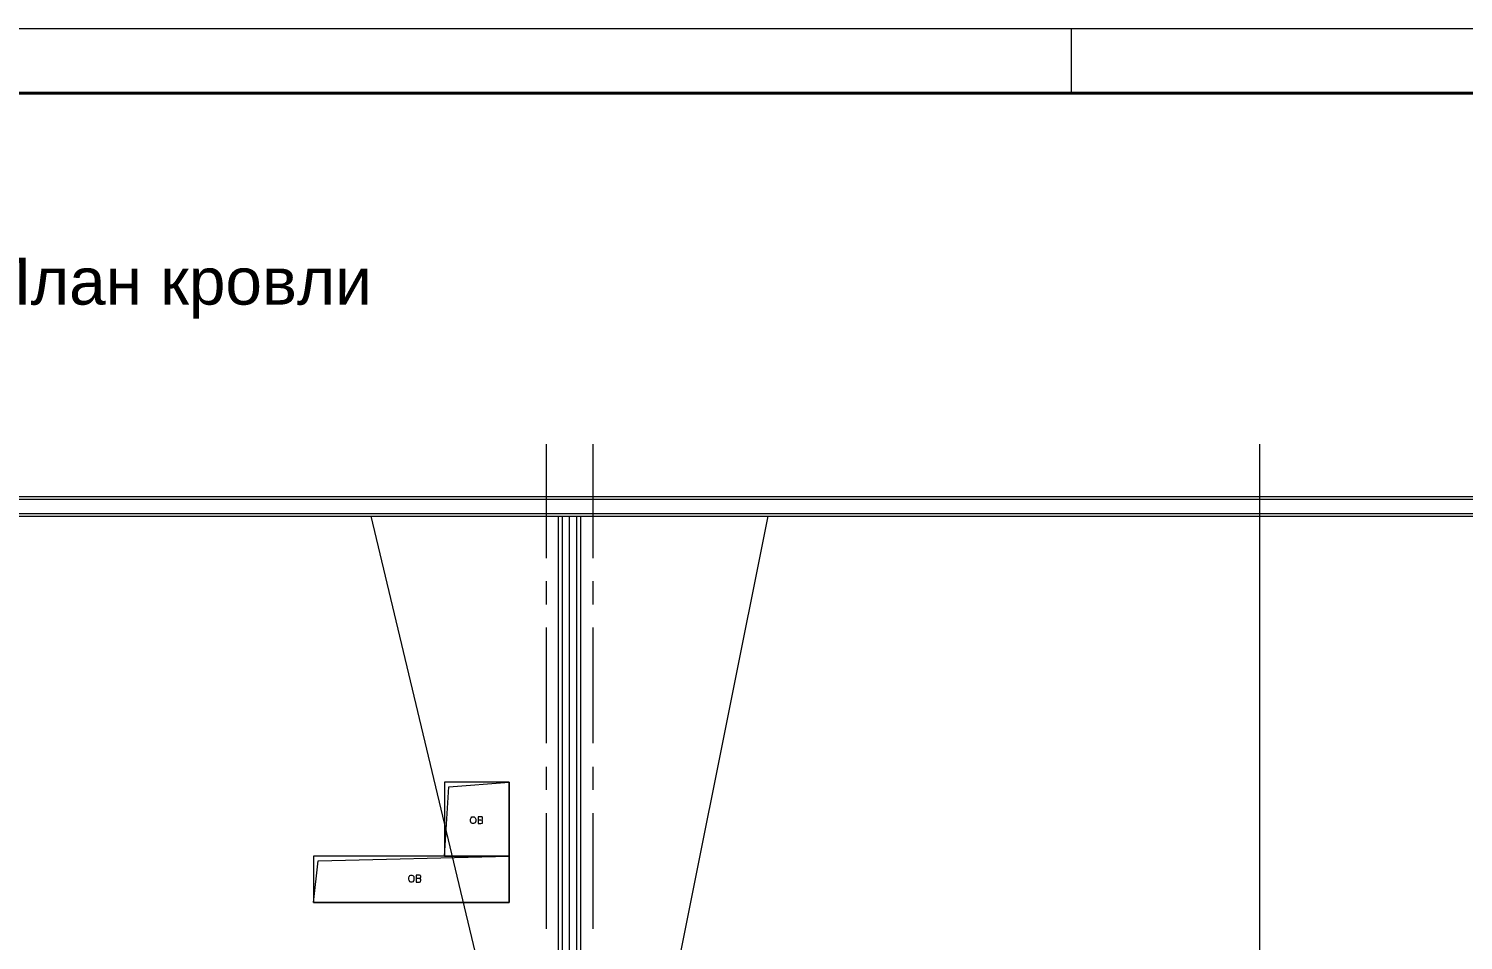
# Model space of a CAD drawing. Header units: millimetres. Extents: x -263990 to 193903, y -164417 to 240530.
# Drawn here: x 95323.11 to 95329.21, y -15677.56 to -15673.68 of the extents above; entities that cross this region are included whole.
import ezdxf

# ---------------------------------------------------------------- set-up
doc = ezdxf.new("R2010")
doc.units = ezdxf.units.MM
doc.header["$LTSCALE"] = 20
doc.layers.add('Размеры', color=7, linetype='Continuous', lineweight=9)
doc.styles.add('PDF Arial', font='arial.ttf')

msp = doc.modelspace()

# ---------------------------------------------------------------- linework, layer by layer
at = {"layer": 'Размеры', "lineweight": 20}
for points in [[(95311.64325, -15690.217), (95335.02658, -15690.217), (95335.02658, -15673.68366), (95311.64325, -15673.68366)], [(95316.10825, -15675.672), (95331.25158, -15675.672), (95331.25158, -15685.26366), (95316.10825, -15685.26366)], [(95316.12158, -15675.68366), (95331.23992, -15675.68366), (95331.23992, -15685.252), (95316.12158, -15685.252)], [(95316.17992, -15675.74366), (95331.17992, -15675.74366), (95331.17992, -15685.192), (95316.17992, -15685.192)], [(95316.19158, -15675.75533), (95331.16825, -15675.75533), (95331.16825, -15685.18033), (95316.19158, -15685.18033)], [(95324.88158, -15677.20033), (95324.89992, -15676.90533), (95325.15658, -15676.88533), (95325.15658, -15677.20033), (95324.88158, -15677.20033), (95325.15658, -15677.20033), (95325.15658, -15676.88533), (95324.88158, -15676.88533)], [(95324.99992, -15677.03366), (95325.00825, -15677.03366), (95325.01158, -15677.037), (95325.01325, -15677.04033), (95325.01492, -15677.04366), (95325.01492, -15677.052), (95325.01325, -15677.05533), (95325.01158, -15677.05866), (95325.00825, -15677.06033), (95325.00658, -15677.062), (95324.99992, -15677.062), (95324.99825, -15677.06033), (95324.99492, -15677.05866), (95324.99325, -15677.05533), (95324.99158, -15677.052), (95324.99158, -15677.04366), (95324.99325, -15677.04033), (95324.99492, -15677.037), (95324.99825, -15677.03366)], [(95324.32492, -15677.397), (95324.34492, -15677.22033), (95325.15658, -15677.20033), (95325.15658, -15677.397), (95324.32492, -15677.397), (95325.15658, -15677.397), (95325.15658, -15677.20033), (95324.32492, -15677.20033)], [(95324.73825, -15677.28033), (95324.74325, -15677.28033), (95324.74658, -15677.282), (95324.74992, -15677.28533), (95324.75158, -15677.287), (95324.75158, -15677.292), (95324.75158, -15677.29866), (95324.75158, -15677.30366), (95324.74992, -15677.30533), (95324.74658, -15677.30866), (95324.74325, -15677.31033), (95324.73825, -15677.31033), (95324.73492, -15677.30866), (95324.73325, -15677.30533), (95324.73158, -15677.30366), (95324.72992, -15677.29866), (95324.72992, -15677.292), (95324.73158, -15677.287), (95324.73325, -15677.28533), (95324.73492, -15677.282)]]:
    msp.add_lwpolyline(points, close=True, dxfattribs=at)
for points in [[(95327.54658, -15673.95866), (95327.54658, -15673.68366)], [(95325.31325, -15675.44866), (95325.31325, -15675.93366)], [(95325.51158, -15675.44866), (95325.51158, -15675.93366)], [(95328.34492, -15675.44866), (95328.34492, -15675.93366)], [(95323.15325, -15675.74366), (95323.64492, -15675.74366)], [(95323.74325, -15675.74366), (95323.84158, -15675.74366)], [(95323.93992, -15675.74366), (95324.43158, -15675.74366)], [(95324.52992, -15675.74366), (95324.62825, -15675.74366)], [(95324.56825, -15675.75533), (95325.16325, -15678.24533)], [(95324.72658, -15675.74366), (95325.21992, -15675.74366)], [(95325.31825, -15675.74366), (95325.41658, -15675.74366)], [(95325.36492, -15675.75533), (95325.36492, -15685.18033)], [(95325.38158, -15675.75533), (95325.38158, -15685.18033)], [(95325.41158, -15675.75533), (95325.41158, -15685.18033)], [(95325.44325, -15675.75533), (95325.44325, -15685.18033)], [(95325.45992, -15675.75533), (95325.45992, -15685.18033)], [(95325.51492, -15675.74366), (95326.00658, -15675.74366)], [(95325.75825, -15678.24366), (95326.25658, -15675.75533)], [(95326.10492, -15675.74366), (95326.20325, -15675.74366)], [(95326.30158, -15675.74366), (95326.79492, -15675.74366)], [(95326.89325, -15675.74366), (95326.99158, -15675.74366)], [(95327.08992, -15675.74366), (95327.58158, -15675.74366)], [(95327.67992, -15675.74366), (95327.77825, -15675.74366)], [(95327.87658, -15675.74366), (95328.36992, -15675.74366)], [(95328.34492, -15675.75533), (95328.34492, -15685.18033)], [(95328.46825, -15675.74366), (95328.56658, -15675.74366)], [(95328.66492, -15675.74366), (95329.15658, -15675.74366)], [(95325.31325, -15676.032), (95325.31325, -15676.13033)], [(95325.51158, -15676.032), (95325.51158, -15676.13033)], [(95328.34492, -15676.032), (95328.34492, -15676.13033)], [(95325.31325, -15676.22866), (95325.31325, -15676.72033)], [(95325.51158, -15676.22866), (95325.51158, -15676.72033)], [(95328.34492, -15676.22866), (95328.34492, -15676.72033)], [(95325.31325, -15676.82033), (95325.31325, -15676.91866)], [(95325.51158, -15676.82033), (95325.51158, -15676.91866)], [(95328.34492, -15676.82033), (95328.34492, -15676.91866)], [(95325.31325, -15677.017), (95325.31325, -15677.50866)], [(95325.51158, -15677.017), (95325.51158, -15677.50866)], [(95328.34492, -15677.017), (95328.34492, -15677.50866)], [(95325.03658, -15677.047), (95325.04158, -15677.04533), (95325.04325, -15677.04366), (95325.04325, -15677.03533), (95325.04158, -15677.03366), (95325.03658, -15677.03366), (95325.02492, -15677.03366), (95325.02492, -15677.062), (95325.03658, -15677.062), (95325.04158, -15677.06033), (95325.04325, -15677.06033), (95325.04325, -15677.057), (95325.04325, -15677.052), (95325.04325, -15677.05033), (95325.04158, -15677.04866), (95325.03658, -15677.047), (95325.02492, -15677.047)], [(95324.77492, -15677.29533), (95324.77992, -15677.29366), (95324.77992, -15677.292), (95324.78158, -15677.28866), (95324.78158, -15677.28533), (95324.77992, -15677.28366), (95324.77992, -15677.282), (95324.77492, -15677.28033), (95324.76158, -15677.28033), (95324.76158, -15677.31033), (95324.77492, -15677.31033), (95324.77992, -15677.30866), (95324.77992, -15677.307), (95324.78158, -15677.30366), (95324.78158, -15677.30033), (95324.77992, -15677.297), (95324.77992, -15677.29533), (95324.77492, -15677.29533), (95324.76158, -15677.29533)]]:
    msp.add_lwpolyline(points, dxfattribs=at)
at = {"layer": 'Размеры', "lineweight": 20, "const_width": 0.01167}
msp.add_lwpolyline([(95312.42908, -15689.94283), (95334.75242, -15689.94283), (95334.75242, -15673.95783), (95312.42908, -15673.95783)], close=True, dxfattribs=at)

# ---------------------------------------------------------------- texts
at = {"layer": 'Размеры', "lineweight": 20, "insert": (95322.92325, -15674.9166), "char_height": 0.1997964, "attachment_point": 7, "rotation": 360, "style": 'PDF Arial'}
msp.add_mtext('План кровли', dxfattribs=at)

doc.saveas('drawing.dxf')
